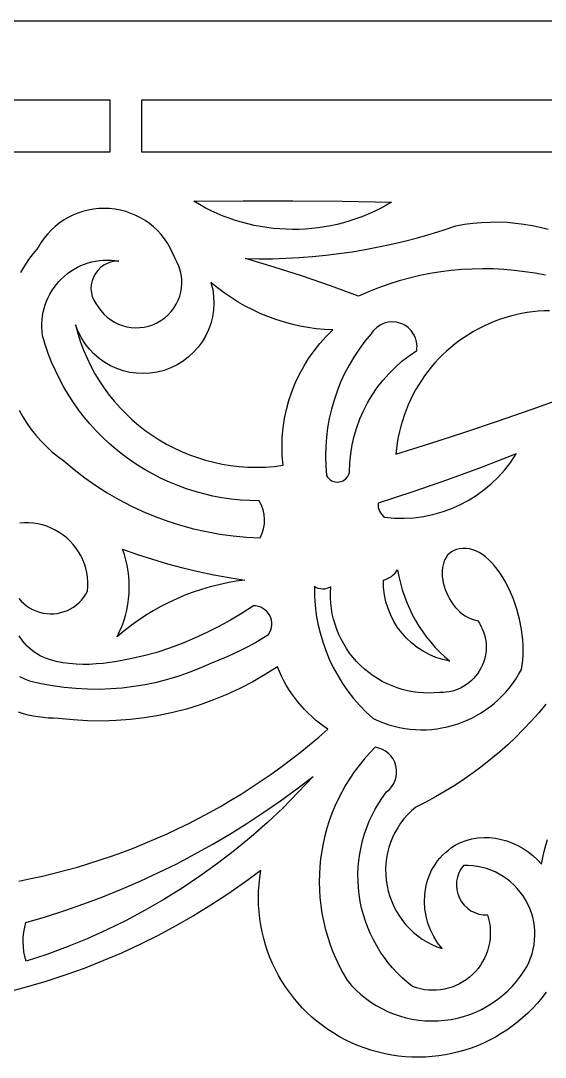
# Model space of a CAD drawing. Header units: millimetres. Extents: x 1813 to 2221, y -1379 to -1272.
# Drawn here: x 1884.5 to 1925.2, y -1352.3 to -1271.9 of the extents above; entities that cross this region are included whole.
import ezdxf

# ---------------------------------------------------------------- set-up
doc = ezdxf.new("R2010")
doc.units = ezdxf.units.MM
doc.header["$MEASUREMENT"] = 0

msp = doc.modelspace()

# ---------------------------------------------------------------- linework, layer by layer
for points in [[(1813.433594, -1271.888062), (2017.395752, -1271.888062)], [(1897.916504, -1285.887817), (1901.753174, -1285.844482), (1905.589355, -1285.842896), (1909.425293, -1285.883057), (1913.260498, -1285.96521), (1912.813965, -1286.223267), (1912.36084, -1286.464478), (1911.901611, -1286.688843), (1911.436768, -1286.896484), (1910.966797, -1287.08728), (1910.491943, -1287.261108), (1910.012695, -1287.418335), (1909.529541, -1287.558594), (1909.043213, -1287.682129), (1908.553467, -1287.788818), (1908.061523, -1287.878662), (1907.567139, -1287.951782), (1907.071289, -1288.008057), (1906.574219, -1288.047485), (1906.076172, -1288.07019), (1905.577881, -1288.07605), (1905.079834, -1288.065186), (1904.582031, -1288.037476), (1904.085205, -1287.99292), (1903.589844, -1287.931641), (1903.096436, -1287.853638), (1902.605225, -1287.758789), (1902.116943, -1287.647095), (1901.631592, -1287.518677), (1901.149902, -1287.373535), (1900.672363, -1287.211548), (1900.199219, -1287.032715), (1899.730957, -1286.83728), (1899.268066, -1286.625), (1898.811279, -1286.395996), (1898.360596, -1286.150146), (1897.916504, -1285.887573)], [(1892.10376, -1290.522217), (1891.789307, -1290.538818), (1891.485596, -1290.600586), (1891.197266, -1290.704834), (1890.927979, -1290.848755), (1890.682129, -1291.029785), (1890.464111, -1291.245239), (1890.277588, -1291.492676), (1890.127197, -1291.769165), (1890.02002, -1292.064941), (1889.958008, -1292.368286), (1889.940918, -1292.674316), (1889.967773, -1292.978394), (1890.037842, -1293.275269), (1890.150635, -1293.560303), (1890.304932, -1293.828613), (1890.500244, -1294.075439), (1890.710205, -1294.369019), (1890.944092, -1294.634888), (1891.199463, -1294.872314), (1891.473877, -1295.081055), (1891.764893, -1295.260376), (1892.070313, -1295.40979), (1892.387451, -1295.528687), (1892.713867, -1295.616699), (1893.047119, -1295.673096), (1893.38501, -1295.69751), (1893.724609, -1295.689331), (1894.063965, -1295.648071), (1894.400391, -1295.573242), (1894.731445, -1295.464111), (1895.054932, -1295.320313), (1895.36792, -1295.141235), (1895.661621, -1294.931641), (1895.92749, -1294.697876), (1896.165039, -1294.442627), (1896.373779, -1294.168091), (1896.552979, -1293.876953), (1896.702393, -1293.571655), (1896.821289, -1293.254517), (1896.909424, -1292.927979), (1896.96582, -1292.594604), (1896.990234, -1292.256714), (1896.981934, -1291.91687), (1896.940674, -1291.577515), (1896.865723, -1291.240967), (1896.756836, -1290.90979), (1896.613037, -1290.586426), (1896.433838, -1290.273315), (1896.272705, -1289.87793), (1896.084961, -1289.498901), (1895.871826, -1289.137329), (1895.63501, -1288.794189), (1895.375244, -1288.470337), (1895.093994, -1288.166748), (1894.792969, -1287.884399), (1894.4729, -1287.62439), (1894.135254, -1287.387451), (1893.781494, -1287.174805), (1893.412598, -1286.987183), (1893.030029, -1286.825806), (1892.63501, -1286.691406), (1892.229004, -1286.585083), (1891.813232, -1286.50769), (1891.388672, -1286.460327), (1890.962158, -1286.444092), (1890.539551, -1286.45874), (1890.122314, -1286.50354), (1889.711914, -1286.577637), (1889.309814, -1286.680542), (1888.917236, -1286.811157), (1888.535645, -1286.968872), (1888.166748, -1287.152832), (1887.811523, -1287.362427), (1887.47168, -1287.596802), (1887.148438, -1287.855225), (1886.843506, -1288.136841), (1886.558105, -1288.44104), (1886.293457, -1288.766846), (1886.051514, -1289.113647), (1885.833008, -1289.480713), (1885.452881, -1289.937622), (1885.099365, -1290.411743), (1884.772461, -1290.901733), (1884.4729, -1291.406494)], [(1925.200195, -1291.630371), (1924.399658, -1291.476074), (1923.594482, -1291.349731), (1922.785156, -1291.251709), (1921.9729, -1291.181885), (1921.158203, -1291.140503), (1920.341797, -1291.127686), (1919.524658, -1291.143555), (1918.70752, -1291.18811), (1917.891113, -1291.261475), (1917.075928, -1291.363892), (1916.263184, -1291.495361), (1915.453369, -1291.655884), (1914.647461, -1291.845825), (1913.845947, -1292.065063), (1913.050049, -1292.313843), (1912.26001, -1292.592163), (1911.476807, -1292.900269), (1910.701416, -1293.238159), (1908.529541, -1292.455078), (1906.34375, -1291.710205), (1904.14502, -1291.003784), (1901.934326, -1290.33606), (1902.974121, -1290.35083), (1904.012695, -1290.342163), (1905.050293, -1290.310059), (1906.086182, -1290.254517), (1907.119873, -1290.175781), (1908.151367, -1290.07373), (1909.179688, -1289.948608), (1910.205078, -1289.800293), (1911.226807, -1289.628906), (1912.244385, -1289.43457), (1913.257813, -1289.217285), (1914.266357, -1288.977173), (1915.269775, -1288.714355), (1916.267578, -1288.428589), (1917.259521, -1288.120361), (1918.245117, -1287.789429), (1918.912109, -1287.672729), (1919.578369, -1287.585449), (1920.243408, -1287.5271), (1920.90625, -1287.497559), (1921.566162, -1287.496094), (1922.222656, -1287.522583), (1922.874512, -1287.576416), (1923.520996, -1287.657227), (1924.161865, -1287.764771), (1924.795654, -1287.89856), (1925.422119, -1288.058228)], [(1884.355957, -1302.100586), (1884.642578, -1302.608521), (1884.955078, -1303.10083), (1885.293213, -1303.576538), (1885.656006, -1304.034546), (1886.042969, -1304.473755), (1886.453613, -1304.893188), (1886.887207, -1305.291748), (1887.343262, -1305.668579), (1887.820801, -1306.022339), (1888.627686, -1306.697754), (1889.460449, -1307.335327), (1890.317627, -1307.934448), (1891.197754, -1308.494629), (1892.099609, -1309.015381), (1893.021973, -1309.496094), (1893.963135, -1309.936279), (1894.922119, -1310.335449), (1895.897217, -1310.692993), (1896.887451, -1311.008423), (1897.891113, -1311.28125), (1898.906982, -1311.510742), (1899.933594, -1311.696655), (1900.969727, -1311.838257), (1902.013916, -1311.935181), (1903.064941, -1311.986694), (1903.224854, -1311.640625), (1903.336426, -1311.281128), (1903.399414, -1310.913208), (1903.414063, -1310.541626), (1903.380371, -1310.171143), (1903.298828, -1309.806885), (1903.169189, -1309.453369), (1902.991699, -1309.115723), (1902.258301, -1309.101685), (1901.53125, -1309.057373), (1900.811035, -1308.983154), (1900.098877, -1308.879639), (1899.39502, -1308.747559), (1898.700439, -1308.587158), (1898.015625, -1308.399292), (1897.341553, -1308.184204), (1896.678711, -1307.942627), (1896.028076, -1307.674927), (1895.389893, -1307.381836), (1894.765381, -1307.063721), (1894.154785, -1306.721313), (1893.559082, -1306.35498), (1892.979004, -1305.965332), (1892.415283, -1305.552856), (1891.868164, -1305.118164), (1891.339111, -1304.661743), (1890.828125, -1304.184204), (1890.336426, -1303.686035), (1889.864502, -1303.167725), (1889.413086, -1302.629883), (1888.98291, -1302.07312), (1888.574463, -1301.497803), (1888.188721, -1300.904541), (1887.826416, -1300.293823), (1887.488037, -1299.666382), (1887.174561, -1299.022461), (1886.88623, -1298.362915), (1886.624268, -1297.687988), (1886.38916, -1296.998535), (1886.181641, -1296.2948), (1886.145508, -1295.990845), (1886.12793, -1295.687256), (1886.128418, -1295.384888), (1886.146729, -1295.084229), (1886.182617, -1294.786133), (1886.235596, -1294.491455), (1886.305908, -1294.200928), (1886.393066, -1293.915161), (1886.496582, -1293.63501), (1886.616699, -1293.361084), (1886.752686, -1293.09436), (1886.904541, -1292.835449), (1887.071777, -1292.585205), (1887.254639, -1292.344116), (1887.452393, -1292.113281), (1887.665039, -1291.893188), (1887.890625, -1291.686157), (1888.126465, -1291.494263), (1888.37207, -1291.317627), (1888.626709, -1291.156616), (1888.889404, -1291.011353), (1889.159424, -1290.88208), (1889.436279, -1290.769043), (1889.718994, -1290.672485), (1890.006836, -1290.592651), (1890.299072, -1290.529785), (1890.594971, -1290.484131), (1890.893799, -1290.455811), (1891.19458, -1290.44519), (1891.49707, -1290.452515), (1891.800049, -1290.477905), (1892.102783, -1290.521606)], [(1888.74585, -1295.476929), (1888.925049, -1296.148315), (1889.134033, -1296.804321), (1889.371826, -1297.444336), (1889.637695, -1298.067627), (1889.930664, -1298.67395), (1890.249756, -1299.262451), (1890.593994, -1299.83252), (1890.962891, -1300.383667), (1891.355225, -1300.915161), (1891.770264, -1301.426636), (1892.207031, -1301.917236), (1892.664795, -1302.386475), (1893.142578, -1302.833862), (1893.639404, -1303.258667), (1894.154297, -1303.660278), (1894.686768, -1304.038086), (1895.23584, -1304.391602), (1895.800293, -1304.720215), (1896.379395, -1305.023193), (1896.972412, -1305.300049), (1897.578369, -1305.550293), (1898.196289, -1305.773071), (1898.825684, -1305.967896), (1899.465088, -1306.134277), (1900.114014, -1306.271362), (1900.77124, -1306.378906), (1901.436279, -1306.456055), (1902.10791, -1306.502197), (1902.785645, -1306.516846), (1903.468262, -1306.49939), (1904.154785, -1306.449219), (1904.844727, -1306.365723), (1904.781982, -1305.632324), (1904.762695, -1304.901001), (1904.786377, -1304.173584), (1904.852539, -1303.451904), (1904.960205, -1302.737549), (1905.108887, -1302.032349), (1905.298096, -1301.338135), (1905.5271, -1300.656494), (1905.794922, -1299.98938), (1906.101563, -1299.338379), (1906.445801, -1298.705322), (1906.827393, -1298.091797), (1907.245361, -1297.499756), (1907.699463, -1296.930908), (1908.188721, -1296.386963), (1908.712402, -1295.869629), (1908.061768, -1295.833984), (1907.415039, -1295.770996), (1906.773438, -1295.680786), (1906.137451, -1295.563843), (1905.508057, -1295.42041), (1904.88623, -1295.250854), (1904.272461, -1295.05542), (1903.667969, -1294.834473), (1903.072998, -1294.588257), (1902.48877, -1294.317261), (1901.916016, -1294.021606), (1901.355469, -1293.70166), (1900.807861, -1293.357666), (1900.27417, -1292.990112), (1899.755371, -1292.599243), (1899.251709, -1292.185425), (1899.383301, -1292.727173), (1899.45874, -1293.269287), (1899.479492, -1293.808105), (1899.447998, -1294.340454), (1899.365479, -1294.863037), (1899.234131, -1295.372314), (1899.05542, -1295.865112), (1898.831543, -1296.338013), (1898.563721, -1296.787598), (1898.25415, -1297.210571), (1897.904541, -1297.603638), (1897.516602, -1297.963379), (1897.092285, -1298.286499), (1896.633057, -1298.56958), (1896.141113, -1298.809326), (1895.618164, -1299.002319), (1895.078369, -1299.142334), (1894.537598, -1299.226196), (1893.999268, -1299.255615), (1893.466309, -1299.2323), (1892.942627, -1299.158203), (1892.431396, -1299.03479), (1891.935791, -1298.863892), (1891.459473, -1298.647339), (1891.005615, -1298.386719), (1890.577881, -1298.083984), (1890.179199, -1297.740601), (1889.813477, -1297.358398), (1889.483643, -1296.939209), (1889.193359, -1296.484619), (1888.946045, -1295.996582), (1888.744873, -1295.476563)], [(1925.509521, -1294.381104), (1925.076904, -1294.394043), (1924.643799, -1294.422485), (1924.210938, -1294.466675), (1923.778564, -1294.526611), (1923.346924, -1294.602539), (1922.916992, -1294.694458), (1922.488525, -1294.802368), (1922.0625, -1294.926636), (1921.638916, -1295.067139), (1921.220947, -1295.223022), (1920.811035, -1295.393311), (1920.409668, -1295.577515), (1920.016846, -1295.775391), (1919.633057, -1295.986694), (1919.258545, -1296.210815), (1918.893555, -1296.447632), (1918.538086, -1296.696777), (1918.192871, -1296.957886), (1917.85791, -1297.230591), (1917.533203, -1297.514648), (1917.219482, -1297.809692), (1916.916748, -1298.115356), (1916.625244, -1298.431274), (1916.345459, -1298.757202), (1916.077148, -1299.092773), (1915.821289, -1299.437622), (1915.577393, -1299.791382), (1915.346436, -1300.153809), (1915.12793, -1300.524536), (1914.922852, -1300.903198), (1914.730957, -1301.289429), (1914.552734, -1301.682983), (1914.388428, -1302.083496), (1914.238037, -1302.490723), (1914.102295, -1302.904053), (1913.980957, -1303.323486), (1913.874756, -1303.748413), (1913.783691, -1304.178711), (1913.708008, -1304.61377), (1913.647949, -1305.053589), (1913.60376, -1305.497681), (1916.241455, -1304.677368), (1918.869873, -1303.829102), (1921.489014, -1302.953247), (1924.098389, -1302.049805), (1926.698242, -1301.118652)], [(1909.995361, -1306.900635), (1910.023193, -1306.186523), (1910.095459, -1305.480469), (1910.210938, -1304.784546), (1910.368896, -1304.100342), (1910.568359, -1303.429688), (1910.80835, -1302.774414), (1911.087646, -1302.13623), (1911.405273, -1301.51709), (1911.760742, -1300.918701), (1912.152588, -1300.342773), (1912.579834, -1299.791138), (1913.041748, -1299.265625), (1913.537109, -1298.767944), (1914.064941, -1298.299927), (1914.624512, -1297.863403), (1915.2146, -1297.460205), (1915.233887, -1297.290405), (1915.238281, -1297.12207), (1915.203125, -1296.792847), (1915.113281, -1296.478638), (1914.972412, -1296.185913), (1914.784424, -1295.921021), (1914.552979, -1295.690308), (1914.281738, -1295.500244), (1914.132324, -1295.422363), (1913.974365, -1295.356934), (1913.811768, -1295.305786), (1913.647461, -1295.269775), (1913.317627, -1295.241455), (1912.992188, -1295.269897), (1912.677979, -1295.352295), (1912.381836, -1295.48645), (1912.111328, -1295.669678), (1911.872803, -1295.89978), (1911.767822, -1296.031494), (1911.673584, -1296.174072), (1911.196777, -1296.751099), (1910.75293, -1297.349243), (1910.342041, -1297.967163), (1909.964844, -1298.603271), (1909.621582, -1299.256348), (1909.312988, -1299.924805), (1909.039551, -1300.607422), (1908.80127, -1301.302612), (1908.598877, -1302.009155), (1908.432861, -1302.725464), (1908.303467, -1303.450317), (1908.211182, -1304.182129), (1908.156738, -1304.919678), (1908.140137, -1305.661499), (1908.162109, -1306.406128), (1908.223145, -1307.152222), (1908.302246, -1307.278442), (1908.397949, -1307.388916), (1908.508545, -1307.482422), (1908.631104, -1307.557739), (1908.763672, -1307.613647), (1908.904053, -1307.648926), (1909.049561, -1307.662598), (1909.198486, -1307.653198), (1909.34375, -1307.620728), (1909.479736, -1307.567139), (1909.604736, -1307.494141), (1909.716553, -1307.403442), (1909.813232, -1307.296997), (1909.893311, -1307.176514), (1909.954346, -1307.043701), (1909.994873, -1306.900391)], [(1912.727295, -1310.398926), (1913.48877, -1310.463013), (1914.24585, -1310.471924), (1914.995605, -1310.426758), (1915.73584, -1310.328857), (1916.463867, -1310.179321), (1917.177002, -1309.979492), (1917.872803, -1309.730591), (1918.548828, -1309.433838), (1919.202393, -1309.090454), (1919.830811, -1308.70166), (1920.431885, -1308.268677), (1921.002686, -1307.792725), (1921.540771, -1307.275146), (1922.043701, -1306.717041), (1922.508789, -1306.119629), (1922.933594, -1305.484253), (1920.281006, -1306.508667), (1917.611084, -1307.48584), (1914.924561, -1308.415527), (1912.22168, -1309.297729), (1912.219238, -1309.311768), (1912.217773, -1309.470581), (1912.236328, -1309.626221), (1912.274414, -1309.7771), (1912.331055, -1309.921387), (1912.405273, -1310.057373), (1912.496582, -1310.183472), (1912.604004, -1310.297729), (1912.726807, -1310.39856)], [(1884.352051, -1316.692139), (1884.530762, -1316.897217), (1884.727295, -1317.086914), (1884.94043, -1317.259644), (1885.169189, -1317.414307), (1885.412842, -1317.549561), (1885.67041, -1317.664063), (1885.941162, -1317.75647), (1886.219238, -1317.824463), (1886.498047, -1317.866699), (1886.776123, -1317.883911), (1887.052246, -1317.876709), (1887.324707, -1317.845703), (1887.592285, -1317.791626), (1887.853516, -1317.715088), (1888.106934, -1317.616577), (1888.35083, -1317.496948), (1888.584229, -1317.356689), (1888.805176, -1317.196533), (1889.012695, -1317.016968), (1889.204834, -1316.818726), (1889.380615, -1316.602539), (1889.53833, -1316.368774), (1889.676758, -1316.118408), (1889.701416, -1315.755615), (1889.69873, -1315.395874), (1889.669189, -1315.040161), (1889.61377, -1314.690063), (1889.532959, -1314.34668), (1889.42749, -1314.011475), (1889.298096, -1313.685547), (1889.145508, -1313.370361), (1888.970215, -1313.067139), (1888.772949, -1312.7771), (1888.554688, -1312.501709), (1888.315918, -1312.242065), (1888.057129, -1311.999634), (1887.779297, -1311.775635), (1887.48291, -1311.571411), (1887.168701, -1311.388184), (1886.841797, -1311.229248), (1886.507324, -1311.09668), (1886.166504, -1310.990479), (1885.821289, -1310.9104), (1885.472656, -1310.856445), (1885.122314, -1310.828247), (1884.771729, -1310.825928), (1884.422119, -1310.848999)], [(1901.88916, -1315.264893), (1901.202881, -1315.359009), (1900.522217, -1315.478638), (1899.848145, -1315.623535), (1899.181152, -1315.793213), (1898.521729, -1315.987549), (1897.87085, -1316.206177), (1897.229004, -1316.448853), (1896.596924, -1316.71521), (1895.975098, -1317.005005), (1895.364502, -1317.317993), (1894.765625, -1317.653687), (1894.178955, -1318.011963), (1893.605469, -1318.392578), (1893.045654, -1318.795044), (1892.500488, -1319.219238), (1891.969971, -1319.664795), (1892.164063, -1319.265625), (1892.335938, -1318.858765), (1892.48584, -1318.44519), (1892.613281, -1318.025757), (1892.718506, -1317.601318), (1892.80127, -1317.172852), (1892.861816, -1316.741211), (1892.899658, -1316.307373), (1892.915283, -1315.871948), (1892.908203, -1315.436157), (1892.878418, -1315.000732), (1892.826172, -1314.56665), (1892.751221, -1314.134644), (1892.65332, -1313.705811), (1892.532715, -1313.281006), (1892.38916, -1312.860962), (1893.546143, -1313.272217), (1894.712891, -1313.6521), (1895.88916, -1314.000488), (1897.074219, -1314.317261), (1898.26709, -1314.602173), (1899.467529, -1314.855103), (1900.674805, -1315.075928), (1901.888184, -1315.264526)], [(1907.272461, -1315.77478), (1907.283203, -1316.506714), (1907.333496, -1317.233154), (1907.422852, -1317.952637), (1907.550537, -1318.663574), (1907.716064, -1319.364624), (1907.918701, -1320.054321), (1908.157715, -1320.731201), (1908.432617, -1321.393921), (1908.742432, -1322.040894), (1909.087158, -1322.670654), (1909.465576, -1323.28186), (1909.877197, -1323.873047), (1910.321289, -1324.442749), (1910.797363, -1324.989502), (1911.304688, -1325.511841), (1911.842773, -1326.008423), (1912.241699, -1326.188965), (1912.64502, -1326.3479), (1913.052002, -1326.485474), (1913.462158, -1326.601929), (1913.874268, -1326.697388), (1914.288086, -1326.772217), (1914.702637, -1326.826416), (1915.117676, -1326.860596), (1915.531982, -1326.874634), (1915.945068, -1326.868896), (1916.356201, -1326.843628), (1916.764893, -1326.79895), (1917.17041, -1326.735229), (1917.572021, -1326.65271), (1917.96875, -1326.551514), (1918.360352, -1326.431885), (1918.745605, -1326.294067), (1919.124512, -1326.138306), (1919.49585, -1325.964844), (1919.859131, -1325.773804), (1920.213623, -1325.565674), (1920.558594, -1325.340332), (1920.893311, -1325.098267), (1921.217285, -1324.8396), (1921.529785, -1324.564575), (1921.830078, -1324.273438), (1922.117432, -1323.966431), (1922.391113, -1323.643677), (1922.650391, -1323.305542), (1922.894775, -1322.952271), (1923.123535, -1322.583984), (1923.335693, -1322.200928), (1923.400635, -1321.838867), (1923.446289, -1321.466919), (1923.473633, -1321.086426), (1923.48291, -1320.69873), (1923.474854, -1320.30542), (1923.449951, -1319.907959), (1923.408936, -1319.507568), (1923.352295, -1319.105957), (1923.194336, -1318.304321), (1922.980469, -1317.514648), (1922.715576, -1316.748291), (1922.404053, -1316.016968), (1922.050537, -1315.331909), (1921.859375, -1315.010498), (1921.659424, -1314.704956), (1921.451172, -1314.416748), (1921.235352, -1314.147461), (1921.012207, -1313.898315), (1920.782715, -1313.670898), (1920.547363, -1313.466553), (1920.306641, -1313.286865), (1920.060791, -1313.133179), (1919.811035, -1313.006836), (1919.557373, -1312.909424), (1919.300781, -1312.842407), (1919.041504, -1312.807129), (1918.780273, -1312.804932), (1918.530029, -1312.833862), (1918.30249, -1312.88916), (1918.097656, -1312.96936), (1917.914795, -1313.072632), (1917.753418, -1313.197266), (1917.613281, -1313.341675), (1917.493652, -1313.504028), (1917.394531, -1313.682617), (1917.315186, -1313.875854), (1917.255127, -1314.081909), (1917.214111, -1314.299072), (1917.191406, -1314.525757), (1917.187012, -1314.760132), (1917.199951, -1315.000488), (1917.230225, -1315.245239), (1917.2771, -1315.492676), (1917.340332, -1315.740845), (1917.419434, -1315.988281), (1917.513916, -1316.233276), (1917.623047, -1316.473999), (1917.74707, -1316.70874), (1917.884766, -1316.935913), (1918.036377, -1317.153809), (1918.201172, -1317.360596), (1918.378418, -1317.554565), (1918.568115, -1317.734131), (1918.769531, -1317.897461), (1918.982422, -1318.042969), (1919.206299, -1318.168945), (1919.440674, -1318.27356), (1919.685059, -1318.355225), (1919.939209, -1318.412109), (1920.077148, -1318.619141), (1920.199219, -1318.833496), (1920.305176, -1319.054199), (1920.39502, -1319.280396), (1920.46875, -1319.51123), (1920.526123, -1319.745728), (1920.567383, -1319.983154), (1920.592041, -1320.222656), (1920.600586, -1320.463135), (1920.592285, -1320.703979), (1920.567627, -1320.944092), (1920.526611, -1321.182861), (1920.46875, -1321.419189), (1920.394287, -1321.652344), (1920.302979, -1321.881348), (1920.194824, -1322.105347), (1920.071289, -1322.321289), (1919.934326, -1322.526123), (1919.78418, -1322.719482), (1919.62207, -1322.901001), (1919.448486, -1323.070068), (1919.264404, -1323.226318), (1919.070557, -1323.369263), (1918.867432, -1323.498535), (1918.656006, -1323.613647), (1918.437012, -1323.714111), (1918.211182, -1323.799683), (1917.979248, -1323.869629), (1917.741943, -1323.923706), (1917.5, -1323.961304), (1917.254395, -1323.982178), (1917.005615, -1323.98584), (1916.581299, -1324.020752), (1916.158203, -1324.032104), (1915.736816, -1324.02002), (1915.318115, -1323.984985), (1914.90332, -1323.927124), (1914.493164, -1323.846924), (1914.088623, -1323.744507), (1913.69043, -1323.620239), (1913.299805, -1323.474609), (1912.917236, -1323.307617), (1912.543701, -1323.119873), (1912.18042, -1322.911499), (1911.827881, -1322.682861), (1911.487549, -1322.434326), (1911.159668, -1322.166016), (1910.845459, -1321.878418), (1910.548096, -1321.573975), (1910.269531, -1321.255127), (1910.01001, -1320.922852), (1909.770264, -1320.578125), (1909.550049, -1320.221802), (1909.350342, -1319.854736), (1909.171143, -1319.477783), (1909.012695, -1319.091919), (1908.875732, -1318.697998), (1908.760254, -1318.296875), (1908.666748, -1317.889526), (1908.595459, -1317.476807), (1908.546631, -1317.05957), (1908.520996, -1316.638794), (1908.518555, -1316.215332), (1908.539795, -1315.790039), (1908.389404, -1315.869751), (1908.231689, -1315.926147), (1908.068848, -1315.959106), (1907.903564, -1315.96875), (1907.73877, -1315.955078), (1907.57666, -1315.918091), (1907.420166, -1315.85791), (1907.271729, -1315.774536)], [(1913.735596, -1314.481323), (1913.831543, -1314.998535), (1913.950195, -1315.509155), (1914.091553, -1316.012207), (1914.254883, -1316.507202), (1914.439941, -1316.993408), (1914.64624, -1317.470215), (1914.873535, -1317.936768), (1915.121338, -1318.392456), (1915.389404, -1318.83667), (1915.677002, -1319.268677), (1915.983887, -1319.687744), (1916.309814, -1320.093262), (1916.654297, -1320.484497), (1917.01709, -1320.86084), (1917.397461, -1321.221436), (1917.795166, -1321.565796), (1917.238037, -1321.437866), (1916.702637, -1321.263062), (1916.191162, -1321.043945), (1915.705322, -1320.782959), (1915.247314, -1320.482422), (1914.819092, -1320.14502), (1914.422852, -1319.773071), (1914.060547, -1319.369141), (1913.734131, -1318.935547), (1913.445801, -1318.474976), (1913.197266, -1317.989746), (1912.990967, -1317.4823), (1912.828613, -1316.9552), (1912.712402, -1316.410889), (1912.644287, -1315.851929), (1912.626221, -1315.280518), (1912.792969, -1315.225342), (1912.953369, -1315.156128), (1913.106445, -1315.073608), (1913.251465, -1314.978271), (1913.387451, -1314.870728), (1913.513916, -1314.751587), (1913.630127, -1314.62146), (1913.734863, -1314.480835)], [(1899.316162, -1321.675781), (1899.891602, -1321.455322), (1900.460449, -1321.219116), (1901.022217, -1320.967529), (1901.576904, -1320.700439), (1902.123779, -1320.418335), (1902.663086, -1320.121216), (1903.194092, -1319.809082), (1903.716797, -1319.482422), (1903.818359, -1319.313965), (1903.894531, -1319.13562), (1903.944824, -1318.950195), (1903.969482, -1318.760376), (1903.968262, -1318.56897), (1903.940918, -1318.378662), (1903.887451, -1318.192261), (1903.807373, -1318.012451), (1903.703369, -1317.845581), (1903.579102, -1317.696899), (1903.436768, -1317.567749), (1903.278809, -1317.459473), (1903.107666, -1317.373535), (1902.925781, -1317.311523), (1902.735352, -1317.274536), (1902.539063, -1317.264038), (1901.663574, -1317.832397), (1900.769043, -1318.368652), (1899.856689, -1318.872437), (1898.927246, -1319.34314), (1897.981445, -1319.780396), (1897.020264, -1320.18396), (1896.044922, -1320.553223), (1895.056152, -1320.887817), (1894.027832, -1321.144897), (1892.985596, -1321.38147), (1891.934326, -1321.581055), (1891.407227, -1321.661621), (1890.879395, -1321.726807), (1890.352295, -1321.77417), (1889.825928, -1321.802002), (1889.30127, -1321.807861), (1888.779053, -1321.789917), (1888.259766, -1321.746094), (1887.743896, -1321.674072), (1887.232178, -1321.571899), (1886.725586, -1321.437622), (1886.478027, -1321.354248), (1886.239258, -1321.255859), (1886.009277, -1321.143066), (1885.78833, -1321.016479), (1885.57666, -1320.876587), (1885.374023, -1320.724243), (1884.996826, -1320.384033), (1884.657959, -1320.001099), (1884.357666, -1319.579956)], [(1904.403809, -1321.991333), (1903.457764, -1322.598389), (1902.488525, -1323.159546), (1901.498047, -1323.674561), (1900.487549, -1324.143066), (1899.459229, -1324.564575), (1898.414307, -1324.938843), (1897.354492, -1325.265259), (1896.281738, -1325.543579), (1895.19751, -1325.773315), (1894.103271, -1325.954224), (1893.001221, -1326.085815), (1891.892578, -1326.167603), (1890.779297, -1326.199463), (1889.662842, -1326.180664), (1888.544922, -1326.111084), (1887.427246, -1325.990234), (1887.025879, -1325.987305), (1886.627686, -1325.967896), (1886.233154, -1325.932373), (1885.842529, -1325.880859), (1885.456299, -1325.813721), (1885.074951, -1325.731201), (1884.69873, -1325.633545), (1884.327881, -1325.521118)], [(1884.343506, -1338.604858), (1885.260742, -1338.421265), (1886.173584, -1338.220825), (1887.081787, -1338.003662), (1887.984863, -1337.77002), (1888.883057, -1337.519775), (1889.775635, -1337.253174), (1890.662598, -1336.970337), (1891.543945, -1336.671387), (1892.419189, -1336.356201), (1893.288086, -1336.025146), (1894.150635, -1335.678101), (1895.006348, -1335.31543), (1895.855225, -1334.93689), (1896.697021, -1334.542847), (1897.531494, -1334.133301), (1898.358398, -1333.708496), (1899.17749, -1333.268311), (1899.988525, -1332.812866), (1900.791504, -1332.342407), (1901.585938, -1331.856934), (1902.371826, -1331.356567), (1903.148682, -1330.841431), (1903.916504, -1330.311646), (1904.675293, -1329.767212), (1905.424316, -1329.208374), (1906.163574, -1328.63501), (1906.893066, -1328.047485), (1907.612305, -1327.445679), (1908.321045, -1326.829834), (1907.993896, -1326.604126), (1907.67627, -1326.366577), (1907.368652, -1326.117554), (1907.071289, -1325.857422), (1906.784424, -1325.586426), (1906.508301, -1325.305054), (1905.989746, -1324.71228), (1905.747803, -1324.401611), (1905.517822, -1324.081787), (1905.300049, -1323.753296), (1905.094727, -1323.41626), (1904.9021, -1323.071167), (1904.722656, -1322.718384), (1904.556396, -1322.358154), (1904.403564, -1321.990845)], [(1884.385498, -1322.751953), (1884.775879, -1322.927124), (1885.178955, -1323.079712), (1886.069092, -1323.283691), (1886.9646, -1323.44812), (1887.863525, -1323.573242), (1888.764893, -1323.659058), (1889.66748, -1323.705811), (1890.570068, -1323.713623), (1891.471436, -1323.682495), (1892.370117, -1323.612671), (1893.264893, -1323.504272), (1894.154541, -1323.357422), (1895.037842, -1323.172119), (1895.913574, -1322.94873), (1896.780518, -1322.687134), (1897.637207, -1322.387695), (1898.482422, -1322.050293), (1899.314941, -1321.675293)], [(1925.238525, -1324.885376), (1924.681641, -1325.550537), (1924.105957, -1326.198242), (1923.512451, -1326.828247), (1922.901123, -1327.440063), (1922.272461, -1328.033325), (1921.627197, -1328.607788), (1920.965332, -1329.163086), (1920.287598, -1329.698853), (1919.594482, -1330.2146), (1918.886475, -1330.710205), (1918.163574, -1331.185181), (1917.426514, -1331.639282), (1916.675781, -1332.072021), (1915.911621, -1332.483154), (1915.134766, -1332.872192)], [(1911.998291, -1328.234741), (1911.556885, -1328.690552), (1911.138672, -1329.161255), (1910.743652, -1329.646118), (1910.371582, -1330.144531), (1910.023193, -1330.655396), (1909.698242, -1331.178101), (1909.396973, -1331.711792), (1909.119141, -1332.255737), (1908.865234, -1332.80896), (1908.63501, -1333.37085), (1908.428955, -1333.94043), (1908.246826, -1334.51709), (1908.089111, -1335.099976), (1907.955322, -1335.68811), (1907.846191, -1336.280884), (1907.76123, -1336.877441), (1907.700928, -1337.477051), (1907.665283, -1338.078735), (1907.654541, -1338.681763), (1907.668457, -1339.285522), (1907.707275, -1339.888916), (1907.77124, -1340.491333), (1907.860352, -1341.091919), (1907.974609, -1341.689819), (1908.114258, -1342.284302), (1908.279297, -1342.874634), (1908.469727, -1343.459839), (1908.686035, -1344.039307), (1908.927979, -1344.612061), (1909.195557, -1345.177368), (1909.489258, -1345.734375), (1909.808838, -1346.282471), (1910.139648, -1346.67041), (1910.490967, -1347.035522), (1910.861084, -1347.377197), (1911.249268, -1347.695068), (1911.654053, -1347.988403), (1912.074463, -1348.256836), (1912.509033, -1348.499756), (1912.956787, -1348.716675), (1913.416504, -1348.906982), (1913.886963, -1349.070068), (1914.366943, -1349.205566), (1914.85498, -1349.312866), (1915.350342, -1349.391479), (1915.851807, -1349.440796), (1916.357666, -1349.460205), (1916.867188, -1349.449341), (1917.375488, -1349.408081), (1917.876953, -1349.336914), (1918.370605, -1349.236572), (1918.855469, -1349.107666), (1919.330078, -1348.950928), (1919.793701, -1348.766968), (1920.245117, -1348.556396), (1920.682861, -1348.319946), (1921.105957, -1348.05835), (1921.513428, -1347.772217), (1921.904053, -1347.462036), (1922.276611, -1347.128784), (1922.630127, -1346.772827), (1922.963379, -1346.39502), (1923.275146, -1345.99585), (1923.564209, -1345.576172), (1923.749512, -1345.25708), (1923.911133, -1344.928711), (1924.048828, -1344.592407), (1924.162598, -1344.249512), (1924.252686, -1343.901123), (1924.318848, -1343.548584), (1924.361084, -1343.192993), (1924.379639, -1342.835815), (1924.374023, -1342.478149), (1924.344482, -1342.121338), (1924.291016, -1341.766602), (1924.213623, -1341.415161), (1924.112061, -1341.068237), (1923.986572, -1340.727295), (1923.836914, -1340.393188), (1923.663086, -1340.067627), (1923.467773, -1339.754639), (1923.25293, -1339.458496), (1923.02002, -1339.179688), (1922.770264, -1338.918823), (1922.50415, -1338.676392), (1922.223389, -1338.453247), (1921.928711, -1338.249756), (1921.621582, -1338.066528), (1921.302734, -1337.904419), (1920.973389, -1337.763794), (1920.634766, -1337.645264), (1920.287598, -1337.549561), (1919.933594, -1337.477295), (1919.573242, -1337.428955), (1919.208008, -1337.405151), (1918.838867, -1337.406616), (1918.638916, -1337.683594), (1918.483643, -1337.981812), (1918.373779, -1338.296143), (1918.309814, -1338.62146), (1918.29248, -1338.952515), (1918.322754, -1339.28418), (1918.400635, -1339.611206), (1918.527588, -1339.928345), (1918.699219, -1340.223877), (1918.908447, -1340.487061), (1919.150879, -1340.715332), (1919.422119, -1340.906006), (1919.717529, -1341.056274), (1920.032715, -1341.163574), (1920.363281, -1341.22522), (1920.70459, -1341.238525), (1920.793945, -1341.546021), (1920.860352, -1341.856323), (1920.904541, -1342.168091), (1920.926025, -1342.480347), (1920.925781, -1342.79187), (1920.903809, -1343.101563), (1920.860352, -1343.408203), (1920.795654, -1343.710938), (1920.710205, -1344.008301), (1920.604248, -1344.299316), (1920.477783, -1344.583008), (1920.331543, -1344.85791), (1920.165527, -1345.123291), (1919.97998, -1345.377686), (1919.775391, -1345.620117), (1919.552002, -1345.849365), (1919.312744, -1346.062134), (1919.061523, -1346.255371), (1918.798828, -1346.428955), (1918.526367, -1346.582642), (1918.244873, -1346.716064), (1917.955811, -1346.829224), (1917.660156, -1346.921875), (1917.359131, -1346.99353), (1917.053711, -1347.044189), (1916.745361, -1347.073608), (1916.434814, -1347.081421), (1916.123779, -1347.067505), (1915.812744, -1347.031616), (1915.503418, -1346.973511), (1915.196533, -1346.892944), (1914.893555, -1346.789795), (1914.476074, -1346.455566), (1914.077637, -1346.102661), (1913.698486, -1345.731812), (1913.339111, -1345.34375), (1912.999756, -1344.939453), (1912.681641, -1344.519775), (1912.384521, -1344.085449), (1912.109131, -1343.637451), (1911.855957, -1343.176392), (1911.625732, -1342.703247), (1911.418457, -1342.218994), (1911.235107, -1341.724121), (1911.075684, -1341.219727), (1910.941162, -1340.706665), (1910.831543, -1340.185547), (1910.747803, -1339.657471), (1910.69043, -1339.125854), (1910.659424, -1338.594482), (1910.654785, -1338.064087), (1910.676514, -1337.535645), (1910.723633, -1337.01001), (1910.796631, -1336.488403), (1910.89502, -1335.971436), (1911.018311, -1335.460327), (1911.166504, -1334.955688), (1911.339355, -1334.45874), (1911.536377, -1333.970215), (1911.757568, -1333.491211), (1912.00293, -1333.022461), (1912.271484, -1332.565063), (1912.563721, -1332.119873), (1912.878906, -1331.687866), (1913.099121, -1331.498779), (1913.285156, -1331.282593), (1913.435791, -1331.043823), (1913.549316, -1330.786743), (1913.624023, -1330.515747), (1913.658691, -1330.235474), (1913.651611, -1329.950317), (1913.601318, -1329.664551), (1913.508789, -1329.389893), (1913.378418, -1329.13623), (1913.213623, -1328.906982), (1913.018311, -1328.705078), (1912.79541, -1328.533691), (1912.548828, -1328.395996), (1912.281982, -1328.295288), (1911.998291, -1328.234497)], [(1884.892822, -1341.825684), (1886.405518, -1341.381226), (1887.905029, -1340.900024), (1889.390869, -1340.382446), (1890.862549, -1339.828735), (1892.319092, -1339.239258), (1893.76001, -1338.614502), (1895.184814, -1337.954468), (1896.592529, -1337.259766), (1897.98291, -1336.53064), (1899.35498, -1335.767334), (1900.708496, -1334.970215), (1902.042236, -1334.139771), (1903.356201, -1333.276001), (1904.649414, -1332.379517), (1905.921143, -1331.450562), (1907.170898, -1330.48938), (1906.026855, -1331.723877), (1904.844238, -1332.916748), (1903.624512, -1334.067261), (1902.368408, -1335.174805), (1901.077393, -1336.238525), (1899.752686, -1337.257568), (1898.395508, -1338.231323), (1897.006836, -1339.158936), (1895.587891, -1340.039551), (1894.140137, -1340.872681), (1892.664307, -1341.657349), (1891.162109, -1342.392944), (1889.634277, -1343.078491), (1888.082275, -1343.713379), (1886.50708, -1344.296875), (1884.910156, -1344.828125), (1884.80957, -1344.459106), (1884.737061, -1344.084961), (1884.692383, -1343.70752), (1884.676025, -1343.328369), (1884.687744, -1342.948853), (1884.727539, -1342.570923), (1884.795654, -1342.195801), (1884.891602, -1341.825439)], [(1915.135254, -1332.872803), (1914.809326, -1333.158936), (1914.505859, -1333.463867), (1914.225586, -1333.786377), (1913.968994, -1334.125), (1913.736572, -1334.478638), (1913.528564, -1334.845703), (1913.345947, -1335.224976), (1913.188721, -1335.61499), (1913.057373, -1336.014648), (1912.952881, -1336.422485), (1912.875244, -1336.837158), (1912.825195, -1337.257324), (1912.803223, -1337.681641), (1912.809814, -1338.108765), (1912.845215, -1338.537354), (1912.910156, -1338.966187), (1913.00415, -1339.389648), (1913.125732, -1339.802368), (1913.273438, -1340.203247), (1913.447021, -1340.591187), (1913.64502, -1340.965088), (1913.866699, -1341.323975), (1914.111084, -1341.666748), (1914.377441, -1341.99231), (1914.664551, -1342.299683), (1914.97168, -1342.587646), (1915.297607, -1342.855225), (1915.641846, -1343.101318), (1916.00293, -1343.324951), (1916.380615, -1343.524902), (1916.773193, -1343.700195), (1917.180176, -1343.849731), (1916.832275, -1343.393921), (1916.533203, -1342.907959), (1916.284424, -1342.396973), (1916.086914, -1341.866211), (1915.942383, -1341.320679), (1915.851563, -1340.765747), (1915.816162, -1340.206543), (1915.837402, -1339.648193), (1915.91626, -1339.095947), (1915.977783, -1338.82373), (1916.054199, -1338.554932), (1916.145752, -1338.290283), (1916.252441, -1338.030396), (1916.374512, -1337.775879), (1916.512207, -1337.527466), (1916.665771, -1337.285645), (1916.834961, -1337.05127), (1917.020264, -1336.824951), (1917.221924, -1336.607178), (1917.439697, -1336.398804), (1917.674072, -1336.200317), (1917.925293, -1336.012451), (1918.193115, -1335.835815), (1918.619385, -1335.623901), (1919.056885, -1335.45874), (1919.503174, -1335.338989), (1919.955566, -1335.263184), (1920.411377, -1335.230103), (1920.868164, -1335.238403), (1921.323242, -1335.286743), (1921.773682, -1335.373779), (1922.217041, -1335.498047), (1922.650879, -1335.658447), (1923.07251, -1335.853516), (1923.479004, -1336.081909), (1923.86792, -1336.342285), (1924.236816, -1336.633301), (1924.582764, -1336.953735), (1924.903076, -1337.302124), (1925.025146, -1336.648438), (1925.181885, -1336.005859), (1925.372559, -1335.375732)], [(1925.250732, -1347.232056), (1924.921143, -1347.661133), (1924.575684, -1348.07251), (1924.215088, -1348.466064), (1923.8396, -1348.841553), (1923.450439, -1349.19873), (1923.047852, -1349.537476), (1922.633057, -1349.857666), (1922.206299, -1350.158813), (1921.768311, -1350.440918), (1921.319824, -1350.703613), (1920.861572, -1350.946899), (1920.394287, -1351.17041), (1919.918457, -1351.373901), (1919.435059, -1351.557373), (1918.944336, -1351.720337), (1918.44751, -1351.862793), (1917.944824, -1351.984375), (1917.437256, -1352.084961), (1916.925293, -1352.164429), (1916.409912, -1352.222412), (1915.891357, -1352.258667), (1915.370605, -1352.273193), (1914.848145, -1352.265503), (1914.324951, -1352.235596), (1913.801514, -1352.183228), (1913.278564, -1352.108154), (1912.756836, -1352.010254), (1912.236816, -1351.889038), (1911.719482, -1351.744629), (1911.205322, -1351.57666), (1910.694824, -1351.384888), (1910.193359, -1351.171021), (1909.705566, -1350.937256), (1909.231689, -1350.684326), (1908.771973, -1350.41272), (1908.327148, -1350.123169), (1907.896973, -1349.816162), (1907.482422, -1349.492432), (1907.083496, -1349.15271), (1906.700439, -1348.797363), (1906.333984, -1348.427246), (1905.984131, -1348.042847), (1905.651367, -1347.644775), (1905.335938, -1347.233765), (1905.03833, -1346.810425), (1904.759033, -1346.375244), (1904.498047, -1345.929077), (1904.255859, -1345.47229), (1904.032959, -1345.005737), (1903.829346, -1344.529907), (1903.645752, -1344.045532), (1903.482422, -1343.553101), (1903.3396, -1343.053345), (1903.217773, -1342.546875), (1903.117188, -1342.03418), (1903.038086, -1341.516113), (1902.981201, -1340.993164), (1902.946533, -1340.465942), (1902.934326, -1339.935181), (1902.945313, -1339.401367), (1902.979736, -1338.865234), (1903.037598, -1338.327393), (1903.119873, -1337.78833), (1901.849854, -1338.728271), (1900.554932, -1339.629028), (1899.235596, -1340.490234), (1897.893311, -1341.311523), (1896.52832, -1342.092529), (1895.142334, -1342.832764), (1893.735596, -1343.531982), (1892.30957, -1344.189453), (1890.864746, -1344.805054), (1889.402344, -1345.378296), (1887.923096, -1345.908813), (1886.427979, -1346.396118), (1884.917969, -1346.839844), (1883.394043, -1347.239502)]]:
    msp.add_lwpolyline(points)
for points in [[(1891.393799, -1278.029785), (1891.393799, -1282.079834), (1852.280518, -1282.079834), (1852.280518, -1278.029785)], [(1933.008057, -1278.029785), (1933.008057, -1282.079834), (1893.894531, -1282.079834), (1893.894531, -1278.029785)]]:
    msp.add_lwpolyline(points, close=True)

doc.saveas('drawing.dxf')
